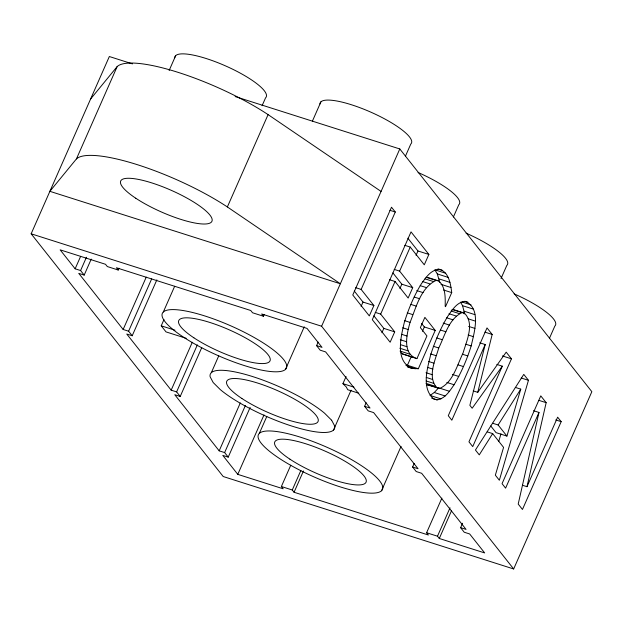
<?xml version="1.0" encoding="UTF-8"?>
<svg xmlns="http://www.w3.org/2000/svg" width="623" height="623" viewBox="0 0 623 623"><rect width="100%" height="100%" fill="white"/><g stroke="black" fill="none" stroke-linecap="round" stroke-linejoin="round"><path stroke-width="0.93" d="M467.951 302.171L464.478 301.337C456.503 302.607 452.025 310.34 447.711 316.359C440.422 328.516 434.862 341.653 430.586 355.141C427.277 368.909 421.335 388.043 433.694 398.977L437.105 399.88C445.165 398.658 449.79 390.87 454.089 384.749C461.355 372.577 466.931 359.448 471.183 345.929C474.165 332.698 481.696 308.502 465.225 301.306M407.38 366.931L411.92 368.372L418.321 368.746L435.22 330.424L424.878 317.348L420.354 327.605L426.942 335.937L416.927 358.638C401.866 353.685 406.827 333.827 410.051 322.395C416.125 307.661 420.494 287.919 436.038 280.443L438.592 280.88C445.764 286.93 445.313 297.669 445.18 306.282L445.507 306.695L451.722 292.608C450.585 283.597 448.739 270.795 437.93 268.926M437.291 388.067C426.841 377.39 435.29 360.11 438.74 348C444.822 335.735 448.692 318.96 462.009 312.629L464.415 313.081C474.999 323.781 466.487 341.03 462.998 353.179C456.939 365.428 453.116 382.234 439.729 388.472L426.397 384.601M533.545 410.705L538.988 412.442L518.204 504.077L522.463 509.458L561.183 421.662L557.64 417.184L526.98 486.695L522.44 485.255M526.98 486.695L546.161 402.676L540.772 395.87L502.052 483.666L505.596 488.144L538.988 412.442M473.207 390.901L477.748 392.342L492.178 334.458L487.007 327.916L448.28 415.705L451.831 420.19L485.192 344.542L479.749 342.806M485.192 344.542L469.867 405.339L472.164 408.244L502.302 366.168L496.858 364.439M498.797 441.286L500.97 433.81M492.676 433.608L479.266 454.868L475.435 450.024L523.779 374.392L528.452 380.303L499.35 480.247L495.347 475.185L503.579 447.392L492.676 433.608L487.225 431.879M490.745 425.961L496.025 432.627L506.92 436.092L520.766 389.134L515.322 387.405M235.144 96.565L399.795 148.959L591.85 391.688L513.663 568.963L223.205 476.525L31.15 233.804L109.337 56.529L132.465 63.889M76.434 158.92A99.758 23.799 23.8 0 1 227.364 206.953L340.337 283.761L49.879 191.331L76.434 158.92L117.155 66.591A99.758 23.799 23.8 0 1 268.085 114.616L381.066 191.432M91.231 259.113L84.191 275.086L80.585 270.538L75.142 268.801L80.616 256.38M80.585 270.538L86.457 257.229M169.129 70.5L175.686 55.626M75.142 268.801L60.135 249.839L105.521 264.284L107.32 266.558L118.214 270.024L118.993 268.248M156.856 279.875L132.201 335.766L128.603 331.218L123.152 329.481L146.241 277.134M128.603 331.218L151.685 278.87M163.312 312.006L174.658 286.276M186.215 338.32L166.022 331.895L161.225 325.821L163.974 319.591M262.081 105.723L265.554 97.85A49.879 11.899 23.8 0 0 225.471 65.874A49.879 11.899 23.8 0 0 174.736 57.76M227.364 206.953L268.085 114.616M201.735 347.65L180.218 396.446L176.613 391.898L171.169 390.162L192.297 342.253M176.613 391.898L197.351 344.877M312.427 121.088L320.915 101.845M211.329 372.686L218.759 355.826M118.214 270.024L116.415 267.75L250.75 310.495L252.549 312.769L263.443 316.243L264.222 314.467M250.142 407.442L228.228 457.126L224.63 452.578L219.179 450.842L240.314 402.933M224.63 452.578L245.369 405.557M290.762 465.233L281.37 486.524L283.169 488.798L237.784 474.36L264.004 414.918M285.474 369.392A67.798 16.175 23.8 0 0 204.811 315.954A67.798 16.175 23.8 0 0 182.889 336.755A67.798 16.175 23.8 0 0 285.474 369.392L304.258 326.81M259.339 433.367L266.776 416.514M513.663 568.963L321.608 326.234L399.795 148.959M366.16 402.77L364.595 406.321L370.046 408.049L325.634 351.917L320.183 350.188L316.585 345.633L318.151 342.089M405.378 156.311L410.783 144.061A49.879 11.899 23.8 0 0 370.701 112.093A49.879 11.899 23.8 0 0 319.965 103.979M361.145 289.422L395.294 212.007L391.501 207.218L352.774 295.006L369.314 315.908L373.893 305.527L361.145 289.422L355.702 287.694M361.091 306.384L362.999 302.062L354.308 291.081M441.863 498.143L426.599 532.743L428.398 535.017L294.064 492.263L292.265 489.99L300.87 470.474M294.064 492.263L303.456 470.972M358.755 393.222L347.735 389.718L346.287 386.992L342.93 383.651L346.077 376.526M404.794 245.33L410.238 247.066L424.286 264.814L428.865 254.441L411.024 231.888L372.305 319.685L390.146 342.229L394.717 331.857L380.676 314.101L395.052 281.495L389.609 279.766M395.052 281.495L408.143 298.035L412.722 287.662L399.631 271.122L410.238 247.066M333.484 430.08L351.092 390.154M399.919 288.519L401.827 284.197L392.903 272.913M381.922 332.713L383.83 328.383L373.878 315.814M416.063 255.298L417.971 250.976L407.863 238.196M453.396 216.991L458.793 204.741A49.879 11.899 23.8 0 0 418.088 172.493M405.892 365.319L407.426 365.28L411.266 356.574M422.41 331.311L424.333 326.958L421.46 323.329M381.502 490.76A67.798 16.175 23.8 0 0 300.839 437.315A67.798 16.175 23.8 0 0 278.917 458.115A67.798 16.175 23.8 0 0 381.502 490.76L401.064 446.395M462.578 523.242L460.623 527.681L466.074 529.41L421.654 473.285L416.211 471.549L412.613 467.001L414.178 463.45M501.024 278.543L506.81 265.429A49.879 11.899 23.8 0 0 466.097 233.181M502.302 366.168L468.94 441.816L472.732 446.613L511.452 358.817L506.188 352.159L477.748 392.342M460.623 527.681L464.228 532.229L469.672 533.966L484.678 552.928L439.293 538.482L437.494 536.208L450.016 507.815M439.293 538.482L451.426 510.977M549.424 338.351L554.82 326.109A49.879 11.899 23.8 0 0 514.115 293.861M506.92 436.092L498.12 424.979L520.766 389.134M90.608 99.002L117.155 66.591M440.928 398.915L430.034 395.449L434.278 392.513L438.623 387.841L449.518 391.306M427.214 384.734L428.834 385.006M442.47 270.366L438.763 269.338C430.664 270.078 425.813 277.694 421.444 283.675C413.984 295.746 408.509 308.953 404.311 322.488C400.971 336.404 394.717 361.122 411.92 368.372M389.842 210.278L395.294 212.007M417.971 250.976L428.865 254.441M445.718 273.263L434.831 269.798L437.299 273.933L439.752 282.328M437.299 273.933L448.194 277.399M439.051 278.902L449.946 282.367M427.697 277.414L438.592 280.88M426.054 277.266L436.038 280.443M424.987 278.847L433.156 281.448M394.188 269.385L399.631 271.122M441.014 284.337L450.997 287.514M422.682 281.588L429.94 283.901M443.553 290.007L451.722 292.608M420.198 285.646L426.553 287.662M461.947 301.984L471.027 304.873M401.827 284.197L412.722 287.662M416.779 290.598L423.126 292.623M460.537 302.124L462.554 305.691L473.449 309.156M462.554 305.691L464.003 311.165L474.897 314.638M414.233 297.031L419.676 298.767M453.521 309.615L464.415 313.081M452.025 309.452L462.009 312.629M451.138 311.009L459.307 313.61M468.13 318.805L475.396 321.118M448.988 313.735L456.246 316.04M410.752 304.367L416.195 306.103M446.668 317.816L453.022 319.84M468.613 326.39L474.967 328.407M484.92 332.145L492.178 334.458M443.194 323.088L449.549 325.113M407.263 312.863L412.706 314.599M468.114 334.972L473.558 336.708M362.999 302.062L373.893 305.527M440.461 330.034L445.912 331.763M404.607 320.666L410.051 322.395M424.333 326.958L435.22 330.424M375.225 312.364L380.676 314.101M465.731 344.2L471.183 345.929M502.379 355.928L511.452 358.817M436.739 337.946L442.182 339.683M402.738 327.799L408.182 329.536M383.83 328.383L394.717 331.857M401.601 334.31L407.045 336.046M462.375 354.207L467.818 355.943M433.297 346.263L438.74 348M521.194 377.99L528.452 380.303M400.285 339.737L406.632 341.754M430.602 353.942L436.045 355.671M400.597 344.69L406.951 346.715M458.03 364.852L463.473 366.589M399.834 348.234L408.003 350.835M400.044 351.068L410.027 354.246M31.15 233.804L321.608 326.234M428.554 361.465L433.997 363.193M401.103 352.657L402.419 353.903L413.314 357.368M416.927 358.638L402.419 353.903M538.895 400.363L546.161 402.676M452.423 374.439L458.769 376.463M427.433 367.368L432.876 369.104M407.426 365.28L418.321 368.746M407.084 366.223L415.253 368.824M426.031 372.71L432.385 374.727M446.823 382.444L454.089 384.749M426.249 377.445L432.603 379.469M555.739 419.933L561.183 421.662M316.585 345.633L322.029 347.369L307.022 328.407L261.644 313.961L263.443 316.243M426.264 380.996L433.53 383.309M426.077 383.371L435.158 386.26M84.191 275.086L78.739 273.349L123.152 329.481M429.745 385.294L439.729 388.472M434.278 392.513L445.165 395.979M431.661 398.144L437.105 399.88M492.676 423.243L498.12 424.979M161.225 325.821L174.993 330.206M342.93 383.651L353.95 387.156M132.201 335.766L126.757 334.029L171.169 390.162M412.613 467.001L418.056 468.73L373.644 412.597L368.201 410.869L364.595 406.321M180.218 396.446L174.767 394.717L219.179 450.842M228.228 457.126L222.785 455.397L237.784 474.36M281.37 486.524L292.265 489.99M426.599 532.743L437.494 536.208M464.003 311.165L464.221 313.945M331.631 420.229L324.544 413.181A67.798 16.175 23.8 0 0 252.829 376.635A67.798 16.175 23.8 0 0 210.13 376.775L213.183 382.538L220.269 389.585A67.798 16.175 23.8 0 0 291.985 426.124A67.798 16.175 23.8 0 0 334.683 425.992L331.631 420.229M135.775 198.231A49.879 11.899 23.8 0 0 211.236 222.247A49.879 11.899 23.8 0 0 151.895 182.936A49.879 11.899 23.8 0 0 135.775 198.231M241.88 398.479A49.879 11.899 23.8 0 0 317.341 422.487A49.879 11.899 23.8 0 0 258 383.176A49.879 11.899 23.8 0 0 241.88 398.479M289.89 459.159A49.879 11.899 23.8 0 0 365.351 483.175A49.879 11.899 23.8 0 0 306.018 443.856A49.879 11.899 23.8 0 0 289.89 459.159M193.862 337.798A49.879 11.899 23.8 0 0 269.323 361.807A49.879 11.899 23.8 0 0 209.99 322.496A49.879 11.899 23.8 0 0 193.862 337.798"/></g></svg>
